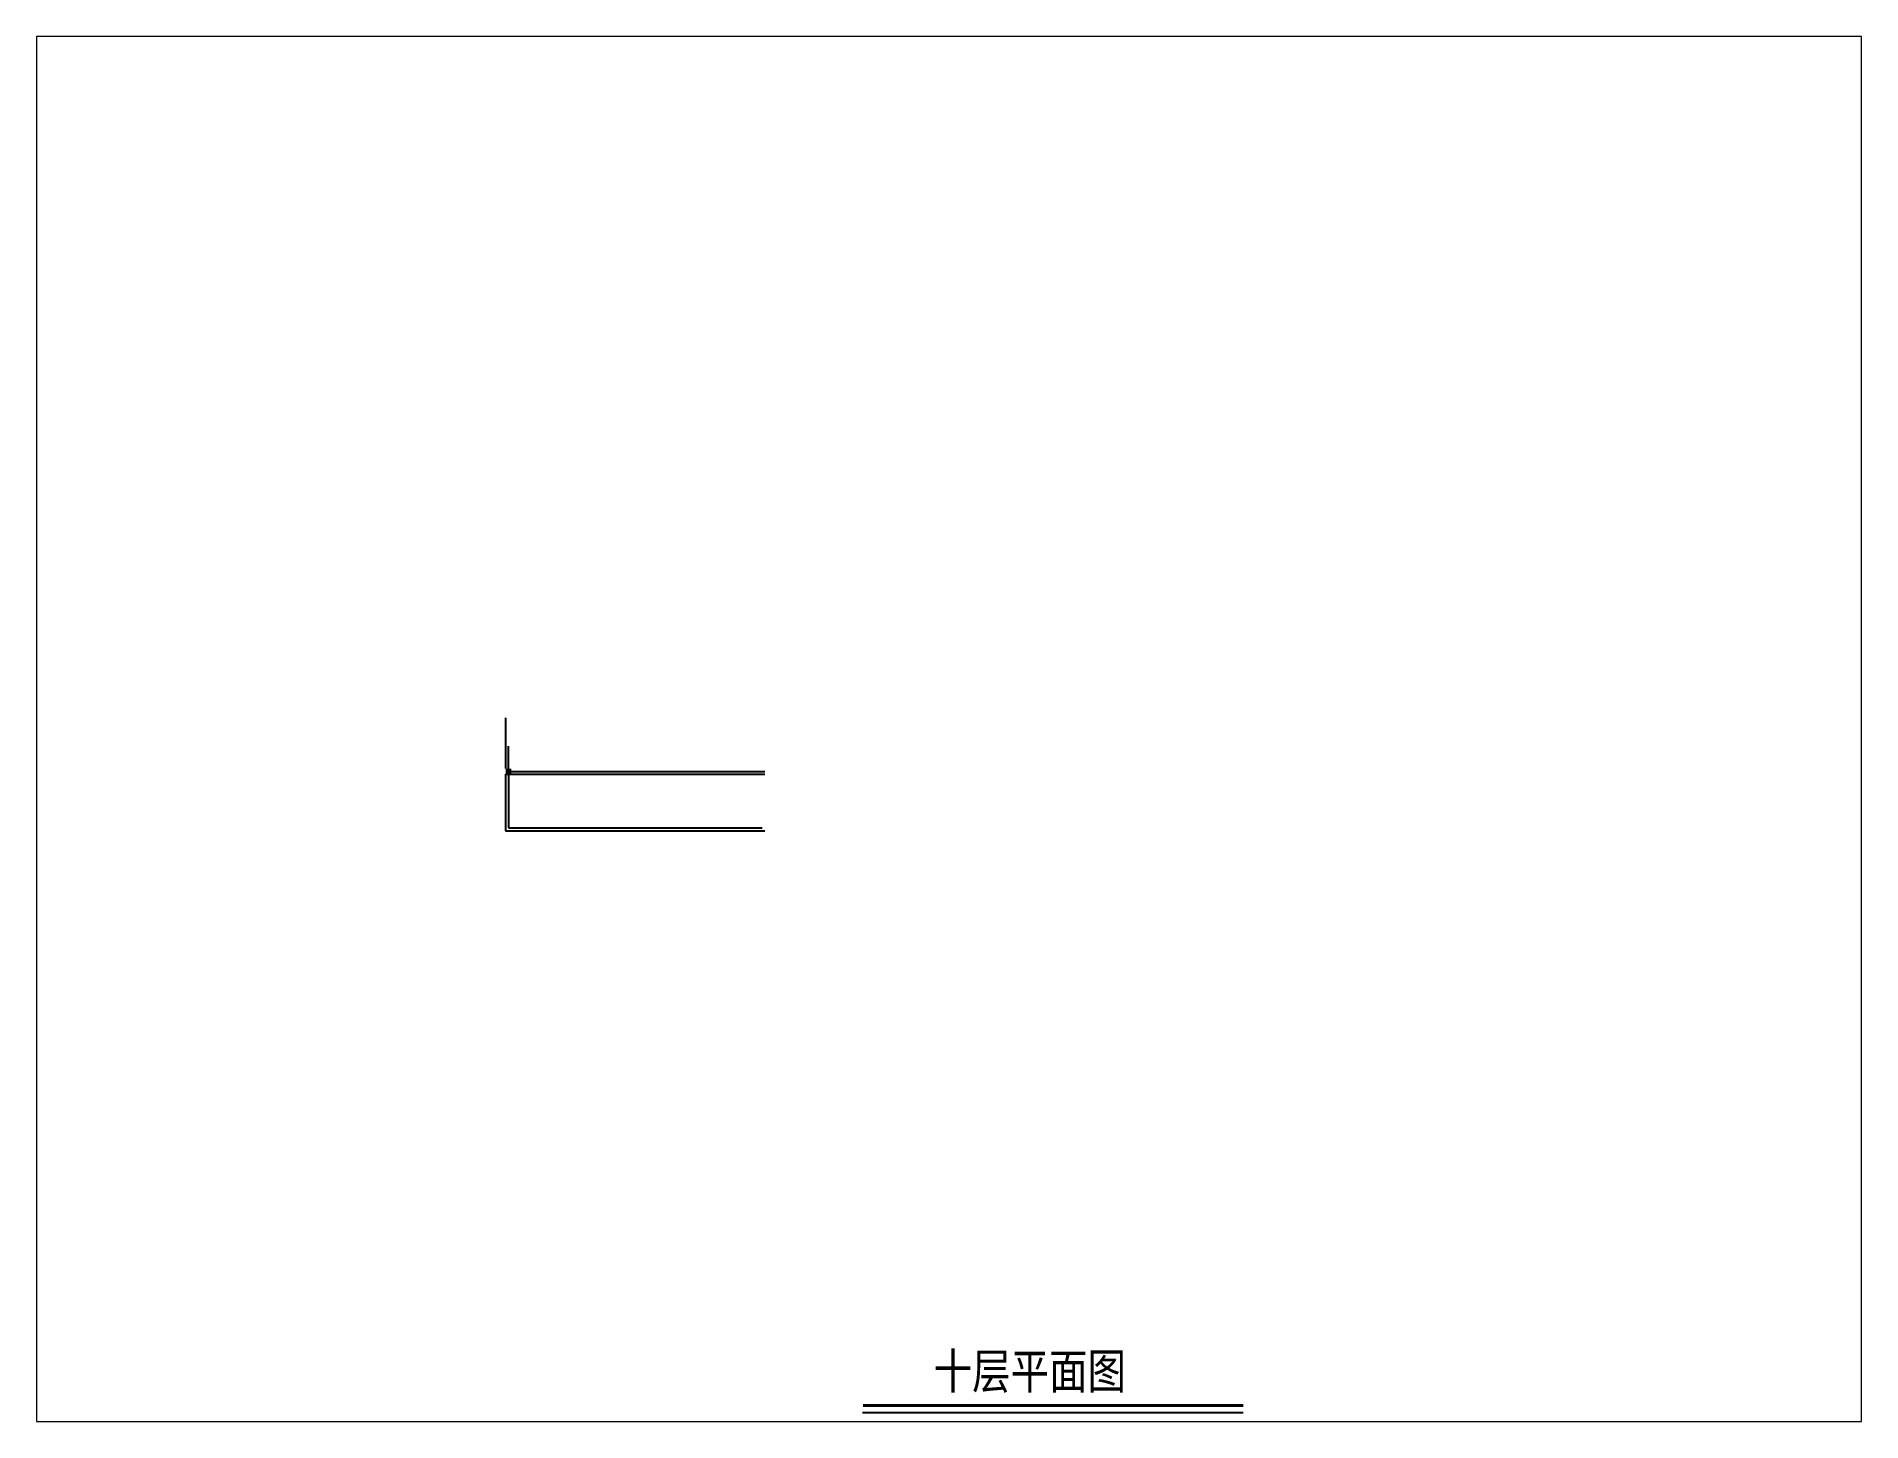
# Paper-space layout '布局1' of a CAD drawing. Header units: millimetres. Extents: x 26 to 231, y 20 to 176.
# The model-space entities are those that its viewports show. They can reach past a viewport. Long polylines and large blocks are cut down to what shows.
import ezdxf

# ---------------------------------------------------------------- set-up
doc = ezdxf.new("R2010")
doc.units = ezdxf.units.MM
for name, color, linetype in [('COLUMN', 7, 'Continuous'), ('WALL', 255, 'Continuous'), ('WINDOW', 2, 'Continuous'), ('图框', 2, 'Continuous')]:
    doc.layers.add(name, color=color, linetype=linetype)
doc.styles.add('HT', font='simhei.ttf', dxfattribs={"width": 0.7})

# ---------------------------------------------------------------- blocks, each defined once
blk = doc.blocks.new('_FZH')
blk.add_solid([(-0.5, -0.5), (0.5, -0.5), (-0.5, 0.5), (0.5, 0.5)])

msp = doc.modelspace()

# ---------------------------------------------------------------- linework, layer by layer
for p, q in [((6179, 45841), (6179, 41841)), ((6379, 45841), (6379, 42041)), ((6179, 41841), (24579, 41841)), ((6379, 42041), (24379, 42041))]:
    msp.add_line(p, q)
at = {"layer": 'WALL'}
for p, q in [((6179, 49841), (6179, 46241)), ((6379, 46241), (6379, 47841)), ((6179, 45841), (24579, 45841)), ((6379, 46041), (24579, 46041))]:
    msp.add_line(p, q, dxfattribs=at)
at = {"layer": 'WINDOW'}
msp.add_line((31493, 595), (58487, 595), dxfattribs=at)
at = {"layer": 'WINDOW', "const_width": 200}
msp.add_lwpolyline([(31542, 1086), (58505, 1086)], dxfattribs=at)

# ---------------------------------------------------------------- block references
at = {"layer": 'COLUMN', "xscale": 400, "yscale": 400, "zscale": 400}
msp.add_blockref('_FZH', (6379, 46041), dxfattribs=at)

# ---------------------------------------------------------------- texts
at = {"layer": '图框', "color": 0, "linetype": 'Continuous', "style": 'HT', "width": 0.8}
msp.add_text('十层平面图', height=2500, dxfattribs=at).set_placement((36544, 2268))

psp = doc.layouts.new('布局1')

# ---------------------------------------------------------------- viewports
at = {"layer": '0'}
psp.add_viewport(center=(128.5, 97.5), size=(205.6, 156), view_center_point=(37629.4, 49050.8), view_height=98206.3891, dxfattribs=at)

doc.saveas('drawing.dxf')
